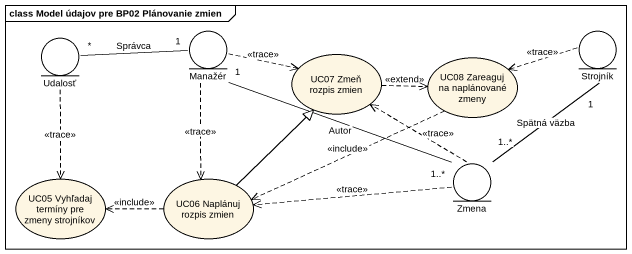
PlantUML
@startuml
mainframe class Model údajov pre BP02 Plánovanie zmien
entity Udalosť
entity Manažér
usecase "UC07 Zmeň rozpis zmien" as UC07_Zmeň_rozpis_zmien
usecase "UC08 Zareaguj na naplánované zmeny" as UC08_Zareaguj_na
entity Strojník
usecase "UC05 Vyhľadaj termíny pre zmeny strojníkov" as UC05_Vyhľadaj_termíny_pre
usecase "UC06 Naplánuj rozpis zmien" as UC06_Naplánuj_rozpis_zmien
entity Zmena
Udalosť ..> UC05_Vyhľadaj_termíny_pre : <<trace>>
Manažér "1" -left- "*" Udalosť : Správca
Manažér .right.> UC07_Zmeň_rozpis_zmien : <<trace>>
Manažér ..> UC06_Naplánuj_rozpis_zmien : <<trace>>
Manažér "1" -right- "1..*" Zmena : Autor
UC07_Zmeň_rozpis_zmien .right.> UC08_Zareaguj_na : <<extend>>
UC08_Zareaguj_na .left.> UC06_Naplánuj_rozpis_zmien : <<include>>
Strojník .left.> UC08_Zareaguj_na : <<trace>>
Strojník "1" -- "1..*" Zmena : Spätná väzba
UC06_Naplánuj_rozpis_zmien -up-|> UC07_Zmeň_rozpis_zmien
UC06_Naplánuj_rozpis_zmien .left.> UC05_Vyhľadaj_termíny_pre : <<include>>
Zmena .up.> UC07_Zmeň_rozpis_zmien : <<trace>>
Zmena .left.> UC06_Naplánuj_rozpis_zmien : <<trace>>
@enduml
